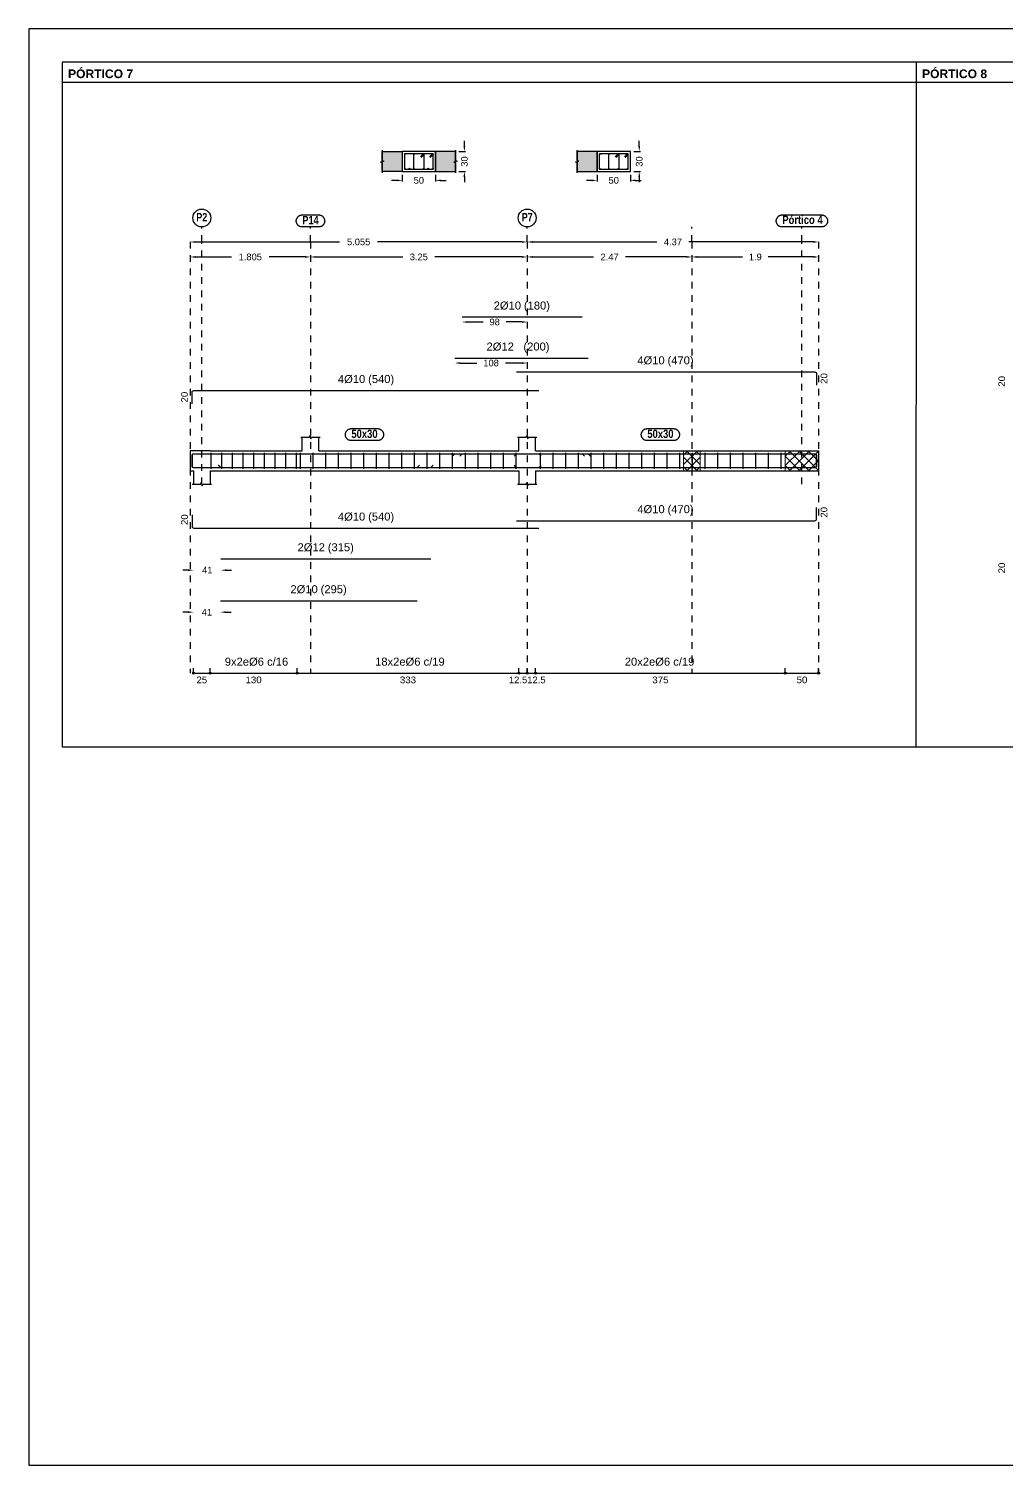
# Model space of a CAD drawing. Extents: x 2455 to 9764, y -806 to 181.
# Drawn here: x 4921.37 to 4936.03, y -500.15 to -478.61 of the extents above; entities that cross this region are included whole.
import ezdxf
from ezdxf.enums import TextEntityAlignment as Align

# ---------------------------------------------------------------- set-up
doc = ezdxf.new("R2010")
doc.units = 0
doc.header["$LTSCALE"] = 0.2
doc.header["$MEASUREMENT"] = 0
doc.linetypes.add('CYPE_RAYAPUNTO', pattern=[0.4125, 0.2025, -0.105, 0, -0.105])
doc.linetypes.add('PUNTOS2', pattern=[0.125, 0, -0.125])
doc.layers.add('01_cartela', color=6, linetype='CONTINUOUS', plot=False)
for name, color, linetype in [('01_cotas', 4, 'CONTINUOUS'), ('01_parcela', 7, 'CONTINUOUS'), ('01_primera', 5, 'CONTINUOUS'), ('01_texto cartela', 4, 'CONTINUOUS'), ('ALZ_CONT_NUDOS', 5, 'CONTINUOUS'), ('ALZ_CONT_VIG_HORMIGON', 5, 'CONTINUOUS'), ('ALZ_COT_COT_LIN_APOYOS', 120, 'CYPE_RAYAPUNTO'), ('ALZ_REF_REF_REFERENCIA', 3, 'CONTINUOUS'), ('ALZ_REF_TEXTO_REF_NOMBRE', 3, 'CONTINUOUS'), ('ARM_LONGITUDINAL_Ø10', 4, 'CONTINUOUS'), ('ARM_LONGITUDINAL_Ø12', 4, 'CONTINUOUS'), ('ARM_TRANSVERSAL_Ø6', 4, 'CONTINUOUS'), ('SEC_CONT_FORJADOS_SECCION', 8, 'CONTINUOUS'), ('SEC_CONT_VIG_HORMIGON_SECCION', 2, 'CONTINUOUS'), ('UNI_CORTANTES', 3, 'CONTINUOUS')]:
    doc.layers.add(name, color=color, linetype=linetype)
doc.layers.add('VIG_CARAS', color=5, linetype='CONTINUOUS', lineweight=9)
doc.styles.add('BERNARDO', font='GOTHICB.TTF')
doc.styles.add('CYPETXT_0.15', font='arial.ttf', dxfattribs={"height": 0.1})
doc.styles.add('Estilo1', font='swissel.ttf')
doc.styles.add('NIEVES2', font='sanss___.ttf')
doc.styles.add('NIEVES3', font='swisseb.ttf')
doc.styles.add('ROMANS', font='romans')
doc.dimstyles.new('DECIMAL-50', dxfattribs={"dimtxt": 0.08, "dimasz": 0.15, "dimexe": 0.05, "dimexo": 0.05, "dimgap": 0.09, "dimtad": 0, "dimzin": 0, "dimdsep": 46, "dimtxsty": 'ROMANS', "dimblk": 'DOTSMALL', "dimcen": 0.09, "dimclrt": 7, "dimadec": 0, "dimazin": 0, "dimtfac": 1.38, "dimtix": 1, "dimtofl": 0, "dimtmove": 2, "dimatfit": 3, "dimldrblk": 'OBLIQUE', "dimfxl": 1, "dimtolj": 1, "dimtzin": 0, "dimarcsym": 0})

# ---------------------------------------------------------------- blocks, each defined once
blk = doc.blocks.new('*D638')
at = {"layer": '01_cotas', "color": 0, "linetype": 'PUNTOS2', "lineweight": -2, "transparency": 16777216}
for p, q in [((4926.97, -480.803), (4926.97, -480.936)), ((4927.47, -480.803), (4927.47, -480.936))]:
    blk.add_line(p, q, dxfattribs=at)
at = {"layer": '01_cotas', "color": 0, "lineweight": -2, "transparency": 16777216}
for p, q in [((4926.89, -480.886), (4926.81, -480.886)), ((4927.55, -480.886), (4927.63, -480.886))]:
    blk.add_line(p, q, dxfattribs=at)
at = {"layer": '01_cotas', "color": 0, "transparency": 16777216}
for points in [[(4926.89, -480.873), (4926.89, -480.9), (4926.97, -480.886)], [(4927.55, -480.873), (4927.55, -480.9), (4927.47, -480.886)]]:
    blk.add_solid(points, dxfattribs=at)
at = {"layer": '01_cotas', "color": 5, "transparency": 16777216, "insert": (4927.22, -480.886), "char_height": 0.1, "attachment_point": 5, "style": 'Estilo1'}
blk.add_mtext('\\A1;50', dxfattribs=at)
blk = doc.blocks.new('*D639')
at = {"layer": '01_cotas', "color": 0, "lineweight": -2, "transparency": 16777216}
for p, q in [((4927.903, -480.373), (4927.903, -480.293)), ((4927.903, -480.833), (4927.903, -480.913))]:
    blk.add_line(p, q, dxfattribs=at)
at = {"layer": '01_cotas', "color": 0, "linetype": 'PUNTOS2', "lineweight": -2, "transparency": 16777216}
for p, q in [((4927.82, -480.453), (4927.953, -480.453)), ((4927.82, -480.753), (4927.953, -480.753))]:
    blk.add_line(p, q, dxfattribs=at)
at = {"layer": '01_cotas', "color": 0, "transparency": 16777216}
for points in [[(4927.889, -480.373), (4927.916, -480.373), (4927.903, -480.453)], [(4927.889, -480.833), (4927.916, -480.833), (4927.903, -480.753)]]:
    blk.add_solid(points, dxfattribs=at)
at = {"layer": '01_cotas', "color": 5, "transparency": 16777216, "insert": (4927.903, -480.603), "char_height": 0.1, "attachment_point": 5, "rotation": 90, "style": 'Estilo1'}
blk.add_mtext('\\A1;30', dxfattribs=at)
blk = doc.blocks.new('*D640')
at = {"layer": '01_cotas', "color": 0, "linetype": 'PUNTOS2', "lineweight": -2, "transparency": 16777216}
for p, q in [((4929.892, -480.803), (4929.892, -480.936)), ((4930.392, -480.803), (4930.392, -480.936))]:
    blk.add_line(p, q, dxfattribs=at)
at = {"layer": '01_cotas', "color": 0, "lineweight": -2, "transparency": 16777216}
for p, q in [((4929.812, -480.886), (4929.732, -480.886)), ((4930.472, -480.886), (4930.552, -480.886))]:
    blk.add_line(p, q, dxfattribs=at)
at = {"layer": '01_cotas', "color": 0, "transparency": 16777216}
for points in [[(4929.812, -480.873), (4929.812, -480.9), (4929.892, -480.886)], [(4930.472, -480.873), (4930.472, -480.9), (4930.392, -480.886)]]:
    blk.add_solid(points, dxfattribs=at)
at = {"layer": '01_cotas', "color": 5, "transparency": 16777216, "insert": (4930.142, -480.886), "char_height": 0.1, "attachment_point": 5, "style": 'Estilo1'}
blk.add_mtext('\\A1;50', dxfattribs=at)
blk = doc.blocks.new('*D641')
at = {"layer": '01_cotas', "color": 0, "lineweight": -2, "transparency": 16777216}
for p, q in [((4930.525, -480.373), (4930.525, -480.293)), ((4930.525, -480.833), (4930.525, -480.913))]:
    blk.add_line(p, q, dxfattribs=at)
at = {"layer": '01_cotas', "color": 0, "linetype": 'PUNTOS2', "lineweight": -2, "transparency": 16777216}
for p, q in [((4930.442, -480.453), (4930.575, -480.453)), ((4930.442, -480.753), (4930.575, -480.753))]:
    blk.add_line(p, q, dxfattribs=at)
at = {"layer": '01_cotas', "color": 0, "transparency": 16777216}
for points in [[(4930.512, -480.373), (4930.538, -480.373), (4930.525, -480.453)], [(4930.512, -480.833), (4930.538, -480.833), (4930.525, -480.753)]]:
    blk.add_solid(points, dxfattribs=at)
at = {"layer": '01_cotas', "color": 5, "transparency": 16777216, "insert": (4930.525, -480.603), "char_height": 0.1, "attachment_point": 5, "rotation": 90, "style": 'Estilo1'}
blk.add_mtext('\\A1;30', dxfattribs=at)
blk = doc.blocks.new('*D642')
at = {"layer": '01_cotas', "color": 0, "lineweight": -2, "transparency": 16777216}
for p, q in [((4923.87, -482.034), (4924.411, -482.034)), ((4925.515, -482.034), (4924.973, -482.034))]:
    blk.add_line(p, q, dxfattribs=at)
at = {"layer": '01_cotas', "color": 0, "transparency": 16777216}
for points in [[(4923.87, -482.021), (4923.87, -482.048), (4923.79, -482.034)], [(4925.515, -482.021), (4925.515, -482.048), (4925.595, -482.034)]]:
    blk.add_solid(points, dxfattribs=at)
at = {"layer": '01_cotas', "color": 5, "transparency": 16777216, "insert": (4924.692, -482.034), "char_height": 0.1, "attachment_point": 5, "style": 'Estilo1'}
blk.add_mtext('\\A1;1.805', dxfattribs=at)
blk = doc.blocks.new('*D643')
at = {"layer": '01_cotas', "color": 0, "lineweight": -2, "transparency": 16777216}
for p, q in [((4925.675, -482.034), (4926.979, -482.034)), ((4928.765, -482.034), (4927.46, -482.034))]:
    blk.add_line(p, q, dxfattribs=at)
at = {"layer": '01_cotas', "color": 0, "transparency": 16777216}
for points in [[(4925.675, -482.021), (4925.675, -482.048), (4925.595, -482.034)], [(4928.765, -482.021), (4928.765, -482.048), (4928.845, -482.034)]]:
    blk.add_solid(points, dxfattribs=at)
at = {"layer": '01_cotas', "color": 5, "transparency": 16777216, "insert": (4927.22, -482.034), "char_height": 0.1, "attachment_point": 5, "style": 'Estilo1'}
blk.add_mtext('\\A1;3.25', dxfattribs=at)
blk = doc.blocks.new('*D644')
at = {"layer": '01_cotas', "color": 0, "lineweight": -2, "transparency": 16777216}
for p, q in [((4928.925, -482.034), (4929.841, -482.034)), ((4931.235, -482.034), (4930.318, -482.034))]:
    blk.add_line(p, q, dxfattribs=at)
at = {"layer": '01_cotas', "color": 0, "transparency": 16777216}
for points in [[(4928.925, -482.021), (4928.925, -482.048), (4928.845, -482.034)], [(4931.235, -482.021), (4931.235, -482.048), (4931.315, -482.034)]]:
    blk.add_solid(points, dxfattribs=at)
at = {"layer": '01_cotas', "color": 5, "transparency": 16777216, "insert": (4930.08, -482.034), "char_height": 0.1, "attachment_point": 5, "style": 'Estilo1'}
blk.add_mtext('\\A1;2.47', dxfattribs=at)
blk = doc.blocks.new('*D645')
at = {"layer": '01_cotas', "color": 0, "lineweight": -2, "transparency": 16777216}
for p, q in [((4931.395, -482.034), (4932.073, -482.034)), ((4933.135, -482.034), (4932.456, -482.034))]:
    blk.add_line(p, q, dxfattribs=at)
at = {"layer": '01_cotas', "color": 0, "transparency": 16777216}
for points in [[(4931.395, -482.021), (4931.395, -482.048), (4931.315, -482.034)], [(4933.135, -482.021), (4933.135, -482.048), (4933.215, -482.034)]]:
    blk.add_solid(points, dxfattribs=at)
at = {"layer": '01_cotas', "color": 5, "transparency": 16777216, "insert": (4932.265, -482.034), "char_height": 0.1, "attachment_point": 5, "style": 'Estilo1'}
blk.add_mtext('\\A1;1.9', dxfattribs=at)
blk = doc.blocks.new('*D646')
at = {"layer": '01_cotas', "color": 0, "lineweight": -2, "transparency": 16777216}
for p, q in [((4923.87, -481.809), (4926.032, -481.809)), ((4928.765, -481.809), (4926.602, -481.809))]:
    blk.add_line(p, q, dxfattribs=at)
at = {"layer": '01_cotas', "color": 0, "transparency": 16777216}
for points in [[(4923.87, -481.796), (4923.87, -481.823), (4923.79, -481.809)], [(4928.765, -481.796), (4928.765, -481.823), (4928.845, -481.809)]]:
    blk.add_solid(points, dxfattribs=at)
at = {"layer": '01_cotas', "color": 5, "transparency": 16777216, "insert": (4926.317, -481.809), "char_height": 0.1, "attachment_point": 5, "style": 'Estilo1'}
blk.add_mtext('\\A1;5.055', dxfattribs=at)
blk = doc.blocks.new('*D647')
at = {"layer": '01_cotas', "color": 0, "lineweight": -2, "transparency": 16777216}
for p, q in [((4928.925, -481.809), (4930.79, -481.809)), ((4933.135, -481.809), (4931.269, -481.809))]:
    blk.add_line(p, q, dxfattribs=at)
at = {"layer": '01_cotas', "color": 0, "transparency": 16777216}
for points in [[(4928.925, -481.796), (4928.925, -481.823), (4928.845, -481.809)], [(4933.135, -481.796), (4933.135, -481.823), (4933.215, -481.809)]]:
    blk.add_solid(points, dxfattribs=at)
at = {"layer": '01_cotas', "color": 5, "transparency": 16777216, "insert": (4931.03, -481.809), "char_height": 0.1, "attachment_point": 5, "style": 'Estilo1'}
blk.add_mtext('\\A1;4.37', dxfattribs=at)
blk = doc.blocks.new('*D648')
at = {"layer": '01_cotas', "color": 0, "lineweight": -2, "transparency": 16777216}
for p, q in [((4927.841, -483.624), (4928.089, -483.624)), ((4928.765, -483.624), (4928.517, -483.624))]:
    blk.add_line(p, q, dxfattribs=at)
at = {"layer": '01_cotas', "color": 0, "transparency": 16777216}
for points in [[(4927.841, -483.611), (4927.841, -483.638), (4927.761, -483.624)], [(4928.765, -483.611), (4928.765, -483.638), (4928.845, -483.624)]]:
    blk.add_solid(points, dxfattribs=at)
at = {"layer": '01_cotas', "color": 5, "transparency": 16777216, "insert": (4928.303, -483.624), "char_height": 0.1, "attachment_point": 5, "style": 'Estilo1'}
blk.add_mtext('\\A1;108', dxfattribs=at)
blk = doc.blocks.new('*D649')
at = {"layer": '01_cotas', "color": 0, "lineweight": -2, "transparency": 16777216}
for p, q in [((4927.949, -483.009), (4928.183, -483.009)), ((4928.765, -483.009), (4928.53, -483.009))]:
    blk.add_line(p, q, dxfattribs=at)
at = {"layer": '01_cotas', "color": 0, "transparency": 16777216}
for points in [[(4927.949, -482.996), (4927.949, -483.023), (4927.869, -483.009)], [(4928.765, -482.996), (4928.765, -483.023), (4928.845, -483.009)]]:
    blk.add_solid(points, dxfattribs=at)
at = {"layer": '01_cotas', "color": 5, "transparency": 16777216, "insert": (4928.357, -483.009), "char_height": 0.1, "attachment_point": 5, "style": 'Estilo1'}
blk.add_mtext('\\A1;98', dxfattribs=at)
blk = doc.blocks.new('*D650')
at = {"layer": '01_cotas', "color": 0, "lineweight": -2, "transparency": 16777216}
for p, q in [((4923.76, -486.729), (4923.68, -486.729)), ((4924.332, -486.729), (4924.412, -486.729))]:
    blk.add_line(p, q, dxfattribs=at)
at = {"layer": '01_cotas', "color": 0, "transparency": 16777216}
for points in [[(4923.76, -486.716), (4923.76, -486.743), (4923.84, -486.729)], [(4924.332, -486.716), (4924.332, -486.743), (4924.252, -486.729)]]:
    blk.add_solid(points, dxfattribs=at)
at = {"layer": '01_cotas', "color": 5, "transparency": 16777216, "insert": (4924.046, -486.729), "char_height": 0.1, "attachment_point": 5, "style": 'Estilo1'}
blk.add_mtext('\\A1;41', dxfattribs=at)
blk = doc.blocks.new('*D651')
at = {"layer": '01_cotas', "color": 0, "lineweight": -2, "transparency": 16777216}
for p, q in [((4923.76, -487.359), (4923.68, -487.359)), ((4924.325, -487.359), (4924.405, -487.359))]:
    blk.add_line(p, q, dxfattribs=at)
at = {"layer": '01_cotas', "color": 0, "transparency": 16777216}
for points in [[(4923.76, -487.345), (4923.76, -487.372), (4923.84, -487.359)], [(4924.325, -487.345), (4924.325, -487.372), (4924.245, -487.359)]]:
    blk.add_solid(points, dxfattribs=at)
at = {"layer": '01_cotas', "color": 5, "transparency": 16777216, "insert": (4924.042, -487.359), "char_height": 0.1, "attachment_point": 5, "style": 'Estilo1'}
blk.add_mtext('\\A1;41', dxfattribs=at)

msp = doc.modelspace()

# ---------------------------------------------------------------- hatches: boundary and pattern name
at = {"layer": 'SEC_CONT_FORJADOS_SECCION', "true_color": 0xdad7d3}
for points in [[(4926.67, -480.453), (4926.97, -480.453), (4926.97, -480.753), (4926.67, -480.753)], [(4927.77, -480.453), (4927.47, -480.453), (4927.47, -480.753), (4927.77, -480.753)], [(4929.592, -480.753), (4929.892, -480.753), (4929.892, -480.453), (4929.592, -480.453)]]:
    msp.add_hatch(color=254, dxfattribs=at).paths.add_polyline_path(points)

# ---------------------------------------------------------------- linework, layer by layer
at = {"layer": '01_cartela', "color": 3}
msp.add_lwpolyline([(4921.37, -478.613), (4921.37, -500.148), (4952.008, -500.148), (4952.008, -478.613)], close=True, dxfattribs=at)
at = {"layer": '01_parcela', "color": 7, "ltscale": 2.5}
for p, q in [((4921.87, -479.113), (4921.869, -489.38)), ((4951.508, -479.113), (4921.87, -479.113)), ((4934.675, -479.113), (4934.674, -489.38)), ((4921.869, -489.38), (4951.509, -489.38))]:
    msp.add_line(p, q, dxfattribs=at)
at = {"layer": '01_primera', "ltscale": 2.5}
msp.add_line((4921.87, -479.415), (4951.508, -479.415), dxfattribs=at)
at = {"layer": 'ALZ_CONT_NUDOS'}
for p, q in [((4925.47, -484.938), (4925.47, -484.738)), ((4925.72, -484.938), (4925.72, -484.738)), ((4928.72, -484.938), (4928.72, -484.738)), ((4928.97, -484.938), (4928.97, -484.738)), ((4933.215, -484.938), (4933.215, -485.238)), ((4923.84, -485.238), (4923.84, -485.438)), ((4924.09, -485.238), (4924.09, -485.438)), ((4928.72, -485.238), (4928.72, -485.438)), ((4928.97, -485.238), (4928.97, -485.438))]:
    msp.add_line(p, q, dxfattribs=at)
at = {"layer": 'ALZ_CONT_NUDOS', "lineweight": 0}
for p, q in [((4931.19, -485.003), (4931.255, -484.938)), ((4931.19, -485.145), (4931.396, -484.938)), ((4931.44, -485.145), (4931.233, -484.938)), ((4931.44, -485.003), (4931.374, -484.938)), ((4932.715, -485.161), (4932.938, -484.938)), ((4932.715, -485.02), (4932.796, -484.938)), ((4933.074, -485.238), (4932.774, -484.938)), ((4932.779, -485.238), (4933.079, -484.938)), ((4933.215, -485.237), (4932.916, -484.938)), ((4932.92, -485.238), (4933.215, -484.944)), ((4933.215, -485.096), (4933.057, -484.938)), ((4933.215, -484.954), (4933.199, -484.938)), ((4931.392, -485.238), (4931.19, -485.036)), ((4931.25, -485.238), (4931.19, -485.178)), ((4931.238, -485.238), (4931.44, -485.036)), ((4931.379, -485.238), (4931.44, -485.178)), ((4932.933, -485.238), (4932.715, -485.02)), ((4932.792, -485.238), (4932.715, -485.161)), ((4933.062, -485.238), (4933.215, -485.086)), ((4933.203, -485.238), (4933.215, -485.227))]:
    msp.add_line(p, q, dxfattribs=at)
at = {"layer": 'ALZ_CONT_NUDOS'}
for points in [[(4925.45, -484.738), (4925.58, -484.738), (4925.587, -484.713), (4925.602, -484.763), (4925.61, -484.738), (4925.74, -484.738)], [(4928.7, -484.738), (4928.83, -484.738), (4928.837, -484.713), (4928.852, -484.763), (4928.86, -484.738), (4928.99, -484.738)], [(4924.09, -484.938), (4923.84, -484.938), (4923.79, -484.938), (4923.79, -485.238), (4923.84, -485.238)], [(4932.715, -484.938), (4933.215, -484.938)], [(4925.47, -485.238), (4925.72, -485.238)], [(4932.715, -485.238), (4933.215, -485.238)], [(4923.82, -485.438), (4923.95, -485.438), (4923.957, -485.413), (4923.972, -485.463), (4923.98, -485.438), (4924.11, -485.438)], [(4928.7, -485.438), (4928.83, -485.438), (4928.837, -485.413), (4928.852, -485.463), (4928.86, -485.438), (4928.99, -485.438)]]:
    msp.add_lwpolyline(points, dxfattribs=at)
at = {"layer": 'ALZ_CONT_NUDOS', "lineweight": 0}
for points in [[(4931.19, -484.938), (4931.19, -485.238), (4931.44, -485.238), (4931.44, -484.938), (4931.19, -484.938)], [(4932.715, -484.938), (4932.715, -485.238), (4933.215, -485.238), (4933.215, -484.938), (4932.715, -484.938)]]:
    msp.add_lwpolyline(points, close=True, dxfattribs=at)
at = {"layer": 'ALZ_CONT_VIG_HORMIGON'}
for p, q in [((4924.09, -484.938), (4925.47, -484.938)), ((4925.72, -484.938), (4928.72, -484.938)), ((4928.97, -484.938), (4931.315, -484.938)), ((4931.315, -484.938), (4932.715, -484.938)), ((4924.09, -485.238), (4925.47, -485.238)), ((4925.72, -485.238), (4928.72, -485.238)), ((4928.97, -485.238), (4931.315, -485.238)), ((4931.315, -485.238), (4932.715, -485.238))]:
    msp.add_line(p, q, dxfattribs=at)
at = {"layer": 'ALZ_COT_COT_LIN_APOYOS'}
for p, q in [((4923.965, -481.809), (4923.965, -481.584)), ((4925.595, -481.809), (4925.595, -481.584)), ((4928.845, -481.809), (4928.845, -481.584)), ((4931.315, -481.809), (4931.315, -481.584)), ((4932.965, -481.809), (4932.965, -481.584)), ((4923.79, -481.809), (4923.79, -488.274)), ((4923.79, -481.809), (4923.79, -488.274)), ((4923.965, -485.438), (4923.965, -481.809)), ((4925.595, -481.809), (4925.595, -488.274)), ((4928.845, -481.809), (4928.845, -488.274)), ((4928.845, -481.809), (4928.845, -488.274)), ((4931.315, -481.809), (4931.315, -488.274)), ((4932.965, -485.438), (4932.965, -481.809)), ((4933.215, -481.809), (4933.215, -488.274)), ((4933.215, -481.809), (4933.215, -488.274))]:
    msp.add_line(p, q, dxfattribs=at)
at = {"layer": 'ALZ_REF_REF_REFERENCIA'}
for points in [[(4925.718, -481.404), (4925.724, -481.404), (4925.73, -481.405), (4925.736, -481.406), (4925.741, -481.407), (4925.747, -481.409), (4925.753, -481.411), (4925.758, -481.414), (4925.763, -481.417), (4925.769, -481.42), (4925.773, -481.424), (4925.778, -481.427), (4925.782, -481.432), (4925.786, -481.436), (4925.79, -481.441), (4925.793, -481.446), (4925.797, -481.451), (4925.799, -481.456), (4925.802, -481.462), (4925.804, -481.468), (4925.805, -481.473), (4925.806, -481.479), (4925.807, -481.485), (4925.808, -481.491), (4925.808, -481.497), (4925.807, -481.503), (4925.806, -481.509), (4925.805, -481.515), (4925.804, -481.521), (4925.802, -481.527), (4925.799, -481.532), (4925.797, -481.537), (4925.793, -481.543), (4925.79, -481.548), (4925.786, -481.552), (4925.782, -481.557), (4925.778, -481.561), (4925.773, -481.565), (4925.769, -481.568), (4925.763, -481.572), (4925.758, -481.575), (4925.753, -481.577), (4925.747, -481.579), (4925.741, -481.581), (4925.736, -481.582), (4925.73, -481.583), (4925.724, -481.584), (4925.718, -481.584), (4925.472, -481.584), (4925.466, -481.584), (4925.46, -481.583), (4925.454, -481.582), (4925.448, -481.581), (4925.442, -481.579), (4925.436, -481.577), (4925.431, -481.575), (4925.426, -481.572), (4925.421, -481.568), (4925.416, -481.565), (4925.411, -481.561), (4925.407, -481.557), (4925.403, -481.552), (4925.399, -481.548), (4925.396, -481.543), (4925.393, -481.537), (4925.39, -481.532), (4925.388, -481.527), (4925.386, -481.521), (4925.384, -481.515), (4925.383, -481.509), (4925.382, -481.503), (4925.382, -481.497), (4925.382, -481.491), (4925.382, -481.485), (4925.383, -481.479), (4925.384, -481.473), (4925.386, -481.468), (4925.388, -481.462), (4925.39, -481.456), (4925.393, -481.451), (4925.396, -481.446), (4925.399, -481.441), (4925.403, -481.436), (4925.407, -481.432), (4925.411, -481.427), (4925.416, -481.424), (4925.421, -481.42), (4925.426, -481.417), (4925.431, -481.414), (4925.436, -481.411), (4925.442, -481.409), (4925.448, -481.407), (4925.454, -481.406), (4925.46, -481.405), (4925.466, -481.404), (4925.472, -481.404), (4925.718, -481.404)], [(4933.26, -481.404), (4933.266, -481.404), (4933.272, -481.405), (4933.277, -481.406), (4933.283, -481.407), (4933.289, -481.409), (4933.295, -481.411), (4933.3, -481.414), (4933.305, -481.417), (4933.31, -481.42), (4933.315, -481.424), (4933.32, -481.427), (4933.324, -481.432), (4933.328, -481.436), (4933.332, -481.441), (4933.335, -481.446), (4933.338, -481.451), (4933.341, -481.456), (4933.344, -481.462), (4933.346, -481.468), (4933.347, -481.473), (4933.348, -481.479), (4933.349, -481.485), (4933.349, -481.491), (4933.349, -481.497), (4933.349, -481.503), (4933.348, -481.509), (4933.347, -481.515), (4933.346, -481.521), (4933.344, -481.527), (4933.341, -481.532), (4933.338, -481.537), (4933.335, -481.543), (4933.332, -481.548), (4933.328, -481.552), (4933.324, -481.557), (4933.32, -481.561), (4933.315, -481.565), (4933.31, -481.568), (4933.305, -481.572), (4933.3, -481.575), (4933.295, -481.577), (4933.289, -481.579), (4933.283, -481.581), (4933.277, -481.582), (4933.272, -481.583), (4933.266, -481.584), (4933.26, -481.584), (4932.67, -481.584), (4932.664, -481.584), (4932.658, -481.583), (4932.652, -481.582), (4932.646, -481.581), (4932.64, -481.579), (4932.635, -481.577), (4932.629, -481.575), (4932.624, -481.572), (4932.619, -481.568), (4932.614, -481.565), (4932.609, -481.561), (4932.605, -481.557), (4932.601, -481.552), (4932.597, -481.548), (4932.594, -481.543), (4932.591, -481.537), (4932.588, -481.532), (4932.586, -481.527), (4932.584, -481.521), (4932.582, -481.515), (4932.581, -481.509), (4932.58, -481.503), (4932.58, -481.497), (4932.58, -481.491), (4932.58, -481.485), (4932.581, -481.479), (4932.582, -481.473), (4932.584, -481.468), (4932.586, -481.462), (4932.588, -481.456), (4932.591, -481.451), (4932.594, -481.446), (4932.597, -481.441), (4932.601, -481.436), (4932.605, -481.432), (4932.609, -481.427), (4932.614, -481.424), (4932.619, -481.42), (4932.624, -481.417), (4932.629, -481.414), (4932.635, -481.411), (4932.64, -481.409), (4932.646, -481.407), (4932.652, -481.406), (4932.658, -481.405), (4932.664, -481.404), (4932.67, -481.404), (4933.26, -481.404)]]:
    msp.add_lwpolyline(points, close=True, dxfattribs=at)
for centre in [(4923.965, -481.45), (4928.845, -481.45)]:
    msp.add_circle(centre, 0.134, dxfattribs=at)
at = {"layer": 'ALZ_REF_TEXTO_REF_NOMBRE', "color": 5}
for points in [[(4926.601, -484.608), (4926.607, -484.608), (4926.613, -484.609), (4926.619, -484.61), (4926.625, -484.611), (4926.631, -484.613), (4926.636, -484.615), (4926.642, -484.618), (4926.647, -484.621), (4926.652, -484.624), (4926.657, -484.628), (4926.661, -484.632), (4926.666, -484.636), (4926.67, -484.64), (4926.674, -484.645), (4926.677, -484.65), (4926.68, -484.655), (4926.683, -484.66), (4926.685, -484.666), (4926.687, -484.672), (4926.689, -484.677), (4926.69, -484.683), (4926.691, -484.689), (4926.691, -484.695), (4926.691, -484.701), (4926.691, -484.707), (4926.69, -484.713), (4926.689, -484.719), (4926.687, -484.725), (4926.685, -484.731), (4926.683, -484.736), (4926.68, -484.742), (4926.677, -484.747), (4926.674, -484.752), (4926.67, -484.756), (4926.666, -484.761), (4926.661, -484.765), (4926.657, -484.769), (4926.652, -484.772), (4926.647, -484.776), (4926.642, -484.779), (4926.636, -484.781), (4926.631, -484.783), (4926.625, -484.785), (4926.619, -484.786), (4926.613, -484.787), (4926.607, -484.788), (4926.601, -484.788), (4926.208, -484.788), (4926.202, -484.788), (4926.196, -484.787), (4926.19, -484.786), (4926.184, -484.785), (4926.179, -484.783), (4926.173, -484.781), (4926.168, -484.779), (4926.162, -484.776), (4926.157, -484.772), (4926.152, -484.769), (4926.148, -484.765), (4926.143, -484.761), (4926.139, -484.756), (4926.136, -484.752), (4926.132, -484.747), (4926.129, -484.742), (4926.126, -484.736), (4926.124, -484.731), (4926.122, -484.725), (4926.121, -484.719), (4926.119, -484.713), (4926.119, -484.707), (4926.118, -484.701), (4926.118, -484.695), (4926.119, -484.689), (4926.119, -484.683), (4926.121, -484.677), (4926.122, -484.672), (4926.124, -484.666), (4926.126, -484.66), (4926.129, -484.655), (4926.132, -484.65), (4926.136, -484.645), (4926.139, -484.64), (4926.143, -484.636), (4926.148, -484.632), (4926.152, -484.628), (4926.157, -484.624), (4926.162, -484.621), (4926.168, -484.618), (4926.173, -484.615), (4926.179, -484.613), (4926.184, -484.611), (4926.19, -484.61), (4926.196, -484.609), (4926.202, -484.608), (4926.208, -484.608), (4926.601, -484.608)], [(4931.039, -484.608), (4931.045, -484.608), (4931.051, -484.609), (4931.057, -484.61), (4931.062, -484.611), (4931.068, -484.613), (4931.074, -484.615), (4931.079, -484.618), (4931.084, -484.621), (4931.09, -484.624), (4931.094, -484.628), (4931.099, -484.632), (4931.103, -484.636), (4931.107, -484.64), (4931.111, -484.645), (4931.114, -484.65), (4931.118, -484.655), (4931.12, -484.66), (4931.123, -484.666), (4931.125, -484.672), (4931.126, -484.677), (4931.127, -484.683), (4931.128, -484.689), (4931.129, -484.695), (4931.129, -484.701), (4931.128, -484.707), (4931.127, -484.713), (4931.126, -484.719), (4931.125, -484.725), (4931.123, -484.731), (4931.12, -484.736), (4931.118, -484.742), (4931.114, -484.747), (4931.111, -484.752), (4931.107, -484.756), (4931.103, -484.761), (4931.099, -484.765), (4931.094, -484.769), (4931.09, -484.772), (4931.084, -484.776), (4931.079, -484.779), (4931.074, -484.781), (4931.068, -484.783), (4931.062, -484.785), (4931.057, -484.786), (4931.051, -484.787), (4931.045, -484.788), (4931.039, -484.788), (4930.646, -484.788), (4930.64, -484.788), (4930.634, -484.787), (4930.628, -484.786), (4930.622, -484.785), (4930.616, -484.783), (4930.61, -484.781), (4930.605, -484.779), (4930.6, -484.776), (4930.595, -484.772), (4930.59, -484.769), (4930.585, -484.765), (4930.581, -484.761), (4930.577, -484.756), (4930.573, -484.752), (4930.57, -484.747), (4930.567, -484.742), (4930.564, -484.736), (4930.562, -484.731), (4930.56, -484.725), (4930.558, -484.719), (4930.557, -484.713), (4930.556, -484.707), (4930.556, -484.701), (4930.556, -484.695), (4930.556, -484.689), (4930.557, -484.683), (4930.558, -484.677), (4930.56, -484.672), (4930.562, -484.666), (4930.564, -484.66), (4930.567, -484.655), (4930.57, -484.65), (4930.573, -484.645), (4930.577, -484.64), (4930.581, -484.636), (4930.585, -484.632), (4930.59, -484.628), (4930.595, -484.624), (4930.6, -484.621), (4930.605, -484.618), (4930.61, -484.615), (4930.616, -484.613), (4930.622, -484.611), (4930.628, -484.61), (4930.634, -484.609), (4930.64, -484.608), (4930.646, -484.608), (4931.039, -484.608)]]:
    msp.add_lwpolyline(points, close=True, dxfattribs=at)
at = {"layer": 'ARM_LONGITUDINAL_Ø10'}
for p, q in [((4924.245, -485.192), (4924.21, -485.157)), ((4927.195, -485.192), (4927.23, -485.157)), ((4927.869, -484.984), (4927.833, -485.02)), ((4928.685, -484.984), (4928.648, -485.018)), ((4928.685, -485.192), (4928.648, -485.159)), ((4929.02, -484.984), (4929.056, -485.018)), ((4929.02, -485.192), (4929.056, -485.158)), ((4929.669, -484.984), (4929.704, -485.02))]:
    msp.add_line(p, q, dxfattribs=at)
for points in [[(4927.869, -482.934), (4929.669, -482.934)], [(4928.685, -483.757), (4933.16, -483.757), (4933.169, -483.759), (4933.177, -483.764), (4933.183, -483.772), (4933.185, -483.782), (4933.185, -483.957)], [(4923.82, -484.237), (4923.82, -484.062), (4923.822, -484.052), (4923.827, -484.044), (4923.835, -484.039), (4923.845, -484.037), (4929.02, -484.037)], [(4923.82, -485.184), (4923.82, -485.009), (4923.822, -485), (4923.827, -484.992), (4923.835, -484.986), (4923.845, -484.984), (4929.02, -484.984)], [(4923.82, -484.992), (4923.82, -485.167), (4923.822, -485.177), (4923.827, -485.185), (4923.835, -485.19), (4923.845, -485.192), (4929.02, -485.192)], [(4927.869, -484.984), (4929.669, -484.984)], [(4928.685, -484.984), (4933.16, -484.984), (4933.169, -484.986), (4933.177, -484.992), (4933.183, -485), (4933.185, -485.009), (4933.185, -485.184)], [(4928.685, -485.192), (4933.16, -485.192), (4933.169, -485.19), (4933.177, -485.185), (4933.183, -485.177), (4933.185, -485.167), (4933.185, -484.992)], [(4924.245, -485.192), (4927.195, -485.192)], [(4928.685, -485.988), (4933.16, -485.988), (4933.169, -485.986), (4933.177, -485.98), (4933.183, -485.972), (4933.185, -485.963), (4933.185, -485.788)], [(4923.82, -485.898), (4923.82, -486.073), (4923.822, -486.083), (4923.827, -486.091), (4923.835, -486.096), (4923.845, -486.098), (4929.02, -486.098)], [(4924.245, -487.188), (4927.195, -487.188)]]:
    msp.add_lwpolyline(points, dxfattribs=at)
for centre in [(4927.011, -480.494), (4927.147, -480.494), (4927.292, -480.494), (4927.429, -480.494), (4929.933, -480.494), (4930.07, -480.494), (4930.214, -480.494), (4930.351, -480.494), (4927.011, -480.712), (4927.147, -480.712), (4927.292, -480.712), (4927.429, -480.712), (4929.933, -480.712), (4930.07, -480.712), (4930.214, -480.712), (4930.351, -480.712)]:
    msp.add_circle(centre, 0.005, dxfattribs=at)
at = {"layer": 'ARM_LONGITUDINAL_Ø12'}
for p, q in [((4924.252, -485.192), (4924.217, -485.157)), ((4927.402, -485.192), (4927.437, -485.157)), ((4927.761, -484.984), (4927.726, -485.02)), ((4929.761, -484.984), (4929.796, -485.02))]:
    msp.add_line(p, q, dxfattribs=at)
for points in [[(4927.761, -483.549), (4929.761, -483.549)], [(4927.761, -484.984), (4929.761, -484.984)], [(4924.252, -485.192), (4927.402, -485.192)], [(4924.252, -486.558), (4927.402, -486.558)]]:
    msp.add_lwpolyline(points, dxfattribs=at)
for centre in [(4927.079, -480.711), (4927.36, -480.711)]:
    msp.add_circle(centre, 0.006, dxfattribs=at)
at = {"layer": 'ARM_TRANSVERSAL_Ø6'}
for p, q in [((4924.102, -484.968), (4924.102, -485.208)), ((4924.262, -484.968), (4924.262, -485.208)), ((4924.422, -484.968), (4924.422, -485.208)), ((4924.582, -484.968), (4924.582, -485.208)), ((4924.742, -484.968), (4924.742, -485.208)), ((4924.902, -484.968), (4924.902, -485.208)), ((4925.062, -484.968), (4925.062, -485.208)), ((4925.222, -484.968), (4925.222, -485.208)), ((4925.382, -484.968), (4925.382, -485.208)), ((4925.442, -484.968), (4925.442, -485.208)), ((4925.632, -484.968), (4925.632, -485.208)), ((4925.822, -484.968), (4925.822, -485.208)), ((4926.012, -484.968), (4926.012, -485.208)), ((4926.202, -484.968), (4926.202, -485.208)), ((4926.392, -484.968), (4926.392, -485.208)), ((4926.582, -484.968), (4926.582, -485.208)), ((4926.772, -484.968), (4926.772, -485.208)), ((4926.962, -484.968), (4926.962, -485.208)), ((4927.152, -484.968), (4927.152, -485.208)), ((4927.342, -484.968), (4927.342, -485.208)), ((4927.532, -484.968), (4927.532, -485.208)), ((4927.722, -484.968), (4927.722, -485.208)), ((4927.912, -484.968), (4927.912, -485.208)), ((4928.102, -484.968), (4928.102, -485.208)), ((4928.292, -484.968), (4928.292, -485.208)), ((4928.482, -484.968), (4928.482, -485.208)), ((4928.672, -484.968), (4928.672, -485.208)), ((4929.037, -484.968), (4929.037, -485.208)), ((4929.227, -484.968), (4929.227, -485.208)), ((4929.417, -484.968), (4929.417, -485.208)), ((4929.607, -484.968), (4929.607, -485.208)), ((4929.797, -484.968), (4929.797, -485.208)), ((4929.987, -484.968), (4929.987, -485.208)), ((4930.177, -484.968), (4930.177, -485.208)), ((4930.367, -484.968), (4930.367, -485.208)), ((4930.557, -484.968), (4930.557, -485.208)), ((4930.747, -484.968), (4930.747, -485.208)), ((4930.937, -484.968), (4930.937, -485.208)), ((4931.127, -484.968), (4931.127, -485.208)), ((4931.317, -484.968), (4931.317, -485.208)), ((4931.507, -484.968), (4931.507, -485.208)), ((4931.697, -484.968), (4931.697, -485.208)), ((4931.887, -484.968), (4931.887, -485.208)), ((4932.077, -484.968), (4932.077, -485.208)), ((4932.267, -484.968), (4932.267, -485.208)), ((4932.457, -484.968), (4932.457, -485.208)), ((4932.647, -484.968), (4932.647, -485.208))]:
    msp.add_line(p, q, dxfattribs=at)
for points in [[(4927.392, -480.542), (4927.434, -480.5), (4927.435, -480.499), (4927.436, -480.497), (4927.436, -480.496), (4927.437, -480.494), (4927.436, -480.493), (4927.436, -480.491), (4927.435, -480.49), (4927.434, -480.489), (4927.433, -480.488), (4927.432, -480.487), (4927.43, -480.486), (4927.429, -480.486), (4927.011, -480.486), (4927.008, -480.487), (4927.005, -480.489), (4927.003, -480.491), (4927.003, -480.494), (4927.003, -480.712), (4927.003, -480.715), (4927.005, -480.718), (4927.008, -480.72), (4927.011, -480.72), (4927.429, -480.72), (4927.432, -480.72), (4927.434, -480.718), (4927.436, -480.715), (4927.437, -480.712), (4927.437, -480.494), (4927.436, -480.493), (4927.436, -480.491), (4927.435, -480.49), (4927.434, -480.489), (4927.433, -480.488), (4927.432, -480.487), (4927.43, -480.486), (4927.429, -480.486), (4927.427, -480.486), (4927.426, -480.487), (4927.425, -480.487), (4927.424, -480.488), (4927.423, -480.489), (4927.381, -480.531)], [(4927.255, -480.542), (4927.298, -480.5), (4927.299, -480.499), (4927.299, -480.497), (4927.3, -480.496), (4927.3, -480.494), (4927.3, -480.493), (4927.299, -480.491), (4927.299, -480.49), (4927.298, -480.489), (4927.296, -480.488), (4927.295, -480.487), (4927.293, -480.486), (4927.292, -480.486), (4927.147, -480.486), (4927.144, -480.487), (4927.142, -480.489), (4927.14, -480.491), (4927.139, -480.494), (4927.139, -480.712), (4927.14, -480.715), (4927.142, -480.718), (4927.144, -480.72), (4927.147, -480.72), (4927.292, -480.72), (4927.295, -480.72), (4927.298, -480.718), (4927.299, -480.715), (4927.3, -480.712), (4927.3, -480.494), (4927.3, -480.493), (4927.299, -480.491), (4927.299, -480.49), (4927.298, -480.489), (4927.296, -480.488), (4927.295, -480.487), (4927.293, -480.486), (4927.292, -480.486), (4927.29, -480.486), (4927.289, -480.487), (4927.287, -480.488), (4927.286, -480.489), (4927.244, -480.531)], [(4930.314, -480.542), (4930.357, -480.5), (4930.358, -480.499), (4930.358, -480.497), (4930.359, -480.496), (4930.359, -480.494), (4930.359, -480.493), (4930.358, -480.491), (4930.358, -480.49), (4930.357, -480.489), (4930.356, -480.488), (4930.354, -480.487), (4930.353, -480.486), (4930.351, -480.486), (4929.933, -480.486), (4929.93, -480.487), (4929.927, -480.489), (4929.926, -480.491), (4929.925, -480.494), (4929.925, -480.712), (4929.926, -480.715), (4929.927, -480.718), (4929.93, -480.72), (4929.933, -480.72), (4930.351, -480.72), (4930.354, -480.72), (4930.357, -480.718), (4930.358, -480.715), (4930.359, -480.712), (4930.359, -480.494), (4930.359, -480.493), (4930.358, -480.491), (4930.358, -480.49), (4930.357, -480.489), (4930.356, -480.488), (4930.354, -480.487), (4930.353, -480.486), (4930.351, -480.486), (4930.35, -480.486), (4930.349, -480.487), (4930.347, -480.487), (4930.346, -480.488), (4930.345, -480.489), (4930.303, -480.531)], [(4930.178, -480.542), (4930.22, -480.5), (4930.221, -480.499), (4930.222, -480.497), (4930.222, -480.496), (4930.222, -480.494), (4930.222, -480.493), (4930.222, -480.491), (4930.221, -480.49), (4930.22, -480.489), (4930.219, -480.488), (4930.217, -480.487), (4930.216, -480.486), (4930.214, -480.486), (4930.07, -480.486), (4930.067, -480.487), (4930.064, -480.489), (4930.062, -480.491), (4930.062, -480.494), (4930.062, -480.712), (4930.062, -480.715), (4930.064, -480.718), (4930.067, -480.72), (4930.07, -480.72), (4930.214, -480.72), (4930.217, -480.72), (4930.22, -480.718), (4930.222, -480.715), (4930.222, -480.712), (4930.222, -480.494), (4930.222, -480.493), (4930.222, -480.491), (4930.221, -480.49), (4930.22, -480.489), (4930.219, -480.488), (4930.217, -480.487), (4930.216, -480.486), (4930.214, -480.486), (4930.213, -480.486), (4930.211, -480.487), (4930.21, -480.488), (4930.209, -480.489), (4930.166, -480.531)]]:
    msp.add_lwpolyline(points, dxfattribs=at)
at = {"layer": 'SEC_CONT_FORJADOS_SECCION'}
for points in [[(4926.67, -480.433), (4926.67, -480.588), (4926.695, -480.596), (4926.645, -480.611), (4926.67, -480.618), (4926.67, -480.773)], [(4927.77, -480.433), (4927.77, -480.588), (4927.795, -480.596), (4927.745, -480.611), (4927.77, -480.618), (4927.77, -480.773)], [(4929.592, -480.773), (4929.592, -480.618), (4929.567, -480.611), (4929.617, -480.596), (4929.592, -480.588), (4929.592, -480.433)], [(4926.67, -480.453), (4926.97, -480.453), (4926.97, -480.753), (4926.67, -480.753)], [(4927.77, -480.453), (4927.47, -480.453), (4927.47, -480.753), (4927.77, -480.753)], [(4929.592, -480.753), (4929.892, -480.753), (4929.892, -480.453), (4929.592, -480.453)]]:
    msp.add_lwpolyline(points, dxfattribs=at)
at = {"layer": 'SEC_CONT_FORJADOS_SECCION', "color": 254, "true_color": 0xdad7d3}
for points in [[(4926.67, -480.453), (4926.97, -480.453), (4926.97, -480.753), (4926.67, -480.753)], [(4927.77, -480.453), (4927.47, -480.453), (4927.47, -480.753), (4927.77, -480.753)], [(4929.592, -480.753), (4929.892, -480.753), (4929.892, -480.453), (4929.592, -480.453)]]:
    msp.add_lwpolyline(points, close=True, dxfattribs=at)
at = {"layer": 'SEC_CONT_VIG_HORMIGON_SECCION'}
for points in [[(4927.47, -480.453), (4926.97, -480.453), (4926.97, -480.753), (4927.47, -480.753), (4927.47, -480.453)], [(4930.392, -480.453), (4929.892, -480.453), (4929.892, -480.753), (4930.392, -480.753), (4930.392, -480.453)]]:
    msp.add_lwpolyline(points, close=True, dxfattribs=at)
at = {"layer": 'UNI_CORTANTES', "color": 2}
for p, q in [((4923.84, -488.274), (4923.84, -488.199)), ((4924.09, -488.274), (4924.09, -488.199)), ((4925.394, -488.274), (4925.394, -488.199)), ((4928.72, -488.274), (4928.72, -488.199)), ((4928.845, -488.274), (4928.845, -488.199)), ((4928.97, -488.274), (4928.97, -488.199)), ((4932.715, -488.274), (4932.715, -488.199))]:
    msp.add_line(p, q, dxfattribs=at)
for points in [[(4923.84, -488.274), (4924.09, -488.274), (4924.09, -488.199)], [(4924.09, -488.274), (4925.394, -488.274), (4925.394, -488.199)], [(4925.394, -488.274), (4928.72, -488.274), (4928.72, -488.199)], [(4928.72, -488.274), (4928.845, -488.274), (4928.845, -488.199)], [(4928.845, -488.274), (4928.97, -488.274), (4928.97, -488.199)], [(4928.97, -488.274), (4932.715, -488.274), (4932.715, -488.199)], [(4932.715, -488.274), (4933.215, -488.274), (4933.215, -488.199)]]:
    msp.add_lwpolyline(points, dxfattribs=at)
for centre in [(4923.84, -488.274), (4924.09, -488.274), (4924.09, -488.274), (4925.394, -488.274), (4925.394, -488.274), (4928.72, -488.274), (4928.72, -488.274), (4928.845, -488.274), (4928.845, -488.274), (4928.97, -488.274), (4928.97, -488.274), (4932.715, -488.274), (4932.715, -488.274), (4933.215, -488.274)]:
    msp.add_circle(centre, 0.015, dxfattribs=at)

# ---------------------------------------------------------------- texts
at = {"layer": '01_texto cartela', "color": 7, "style": 'NIEVES3'}
for s, p in [('PÓRTICO 7', (4921.959, -479.353)), ('PÓRTICO 8', (4934.765, -479.353))]:
    msp.add_text(s, height=0.1297, dxfattribs=at).set_placement(p)
at = {"layer": 'ALZ_REF_TEXTO_REF_NOMBRE', "color": 5, "style": 'BERNARDO'}
for s, width, p, p2 in [('P2', 0.846434, (4923.882, -481.5), (4924.047, -481.5)), ('P14', 0.841304, (4925.472, -481.544), (4925.718, -481.544)), ('P7', 0.846434, (4928.762, -481.5), (4928.927, -481.5)), ('50x30', 0.806421, (4926.208, -484.748), (4926.601, -484.748)), ('50x30', 0.806421, (4930.646, -484.748), (4931.039, -484.748))]:
    msp.add_text(s, height=0.125, dxfattribs=dict(at, width=width)).set_placement(p, p2, align=Align.FIT)
at = {"layer": 'ALZ_REF_TEXTO_REF_NOMBRE', "color": 5, "style": 'BERNARDO', "width": 0.846434}
msp.add_text('Pórtico 4', height=0.125, dxfattribs=at).set_placement((4932.67, -481.577), align=Align.BOTTOM_LEFT)
at = {"layer": 'UNI_CORTANTES', "color": 4, "style": 'CYPETXT_0.15', "width": 1.042546}
for p, p2 in [((4933.345, -483.937), (4933.345, -483.775)), ((4936.011, -483.98), (4936.011, -483.818)), ((4923.755, -484.216), (4923.755, -484.054)), ((4933.345, -485.943), (4933.345, -485.781)), ((4923.755, -486.053), (4923.755, -485.891)), ((4936.011, -486.778), (4936.011, -486.616))]:
    msp.add_text('20', height=0.1, rotation=90, dxfattribs=at).set_placement(p, p2, align=Align.FIT)
at = {"layer": 'UNI_CORTANTES', "color": 2, "style": 'CYPETXT_0.15'}
for s, width, p, p2 in [('25', 1.042546, (4923.884, -488.424), (4924.046, -488.424)), ('130', 1.042546, (4924.62, -488.424), (4924.863, -488.424)), ('333', 1.042546, (4926.935, -488.424), (4927.178, -488.424)), ('12.5', 1.015093, (4928.569, -488.424), (4928.845, -488.424)), ('12.5', 1.015093, (4928.845, -488.424), (4929.121, -488.424)), ('375', 1.042546, (4930.721, -488.424), (4930.964, -488.424)), ('50', 1.042546, (4932.884, -488.424), (4933.046, -488.424))]:
    msp.add_text(s, height=0.1, dxfattribs=dict(at, width=width)).set_placement(p, p2, align=Align.FIT)
at = {"layer": 'VIG_CARAS', "color": 5, "style": 'NIEVES2'}
for s, p in [('2%%c10', (4928.342, -482.858)), ('(180)', (4928.795, -482.858)), ('2%%c12', (4928.235, -483.473)), ('(200)', (4928.788, -483.473)), ('4%%c10', (4930.496, -483.68)), ('(470)', (4930.949, -483.68)), ('4%%c10', (4926.006, -483.96)), ('(540)', (4926.459, -483.96)), ('4%%c10', (4930.496, -485.911)), ('(470)', (4930.949, -485.911)), ('4%%c10', (4926.006, -486.022)), ('(540)', (4926.459, -486.022)), ('2%%c12', (4925.401, -486.482)), ('(315)', (4925.854, -486.482)), ('2%%c10', (4925.294, -487.111)), ('(295)', (4925.747, -487.111))]:
    msp.add_text(s, height=0.12, dxfattribs=at).set_placement(p, align=Align.BOTTOM_LEFT)
at = {"layer": 'VIG_CARAS', "color": 4, "style": 'NIEVES2'}
for s, p in [('9x2e%%c6 c/16', (4924.31, -488.197)), ('18x2e%%c6 c/19', (4926.564, -488.197)), ('20x2e%%c6 c/19', (4930.308, -488.197))]:
    msp.add_text(s, height=0.12, dxfattribs=at).set_placement(p, align=Align.BOTTOM_LEFT)

# ---------------------------------------------------------------- dimensions: what is measured, and where the dimension line sits
at = {"layer": '01_cotas', "color": 2}
for p1, p2, distance, text, picture, middle in [((4927.77, -480.753), (4927.77, -480.453), -0.133, '30', '*D639', (4927.903, -480.603)), ((4930.392, -480.753), (4930.392, -480.453), -0.133, '30', '*D641', (4930.525, -480.603)), ((4926.97, -480.753), (4927.47, -480.753), -0.133, '50', '*D638', (4927.22, -480.886)), ((4929.892, -480.753), (4930.392, -480.753), -0.133, '50', '*D640', (4930.142, -480.886)), ((4928.845, -481.809), (4923.79, -481.809), 0, '5.055', '*D646', (4926.317, -481.809)), ((4933.215, -481.809), (4928.845, -481.809), 0, '4.37', '*D647', (4931.03, -481.809)), ((4925.595, -482.034), (4923.79, -482.034), 0, '1.805', '*D642', (4924.692, -482.034)), ((4928.845, -482.034), (4925.595, -482.034), 0, '3.25', '*D643', (4927.22, -482.034)), ((4931.315, -482.034), (4928.845, -482.034), 0, '2.47', '*D644', (4930.08, -482.034)), ((4933.215, -482.034), (4931.315, -482.034), 0, '1.9', '*D645', (4932.265, -482.034)), ((4927.869, -483.009), (4928.845, -483.009), 0, '98', '*D649', (4928.357, -483.009)), ((4927.761, -483.624), (4928.845, -483.624), 0, '108', '*D648', (4928.303, -483.624)), ((4923.84, -486.729), (4924.252, -486.729), 0, '41', '*D650', (4924.046, -486.729)), ((4923.84, -487.359), (4924.245, -487.359), 0, '41', '*D651', (4924.042, -487.359))]:
    dim = msp.add_aligned_dim(p1=p1, p2=p2, distance=distance, text=text, dimstyle='DECIMAL-50', override={"dimtxt": 0.1, "dimasz": 0.08, "dimtxsty": 'Estilo1', "dimsah": 1, "dimclrt": 5, "dimfxl": 0.09, "dimarcsym": 2}, dxfattribs=at)
    dim.commit()
    dim.dimension.update_dxf_attribs({"geometry": picture, "text_midpoint": middle})

doc.saveas('drawing.dxf')
